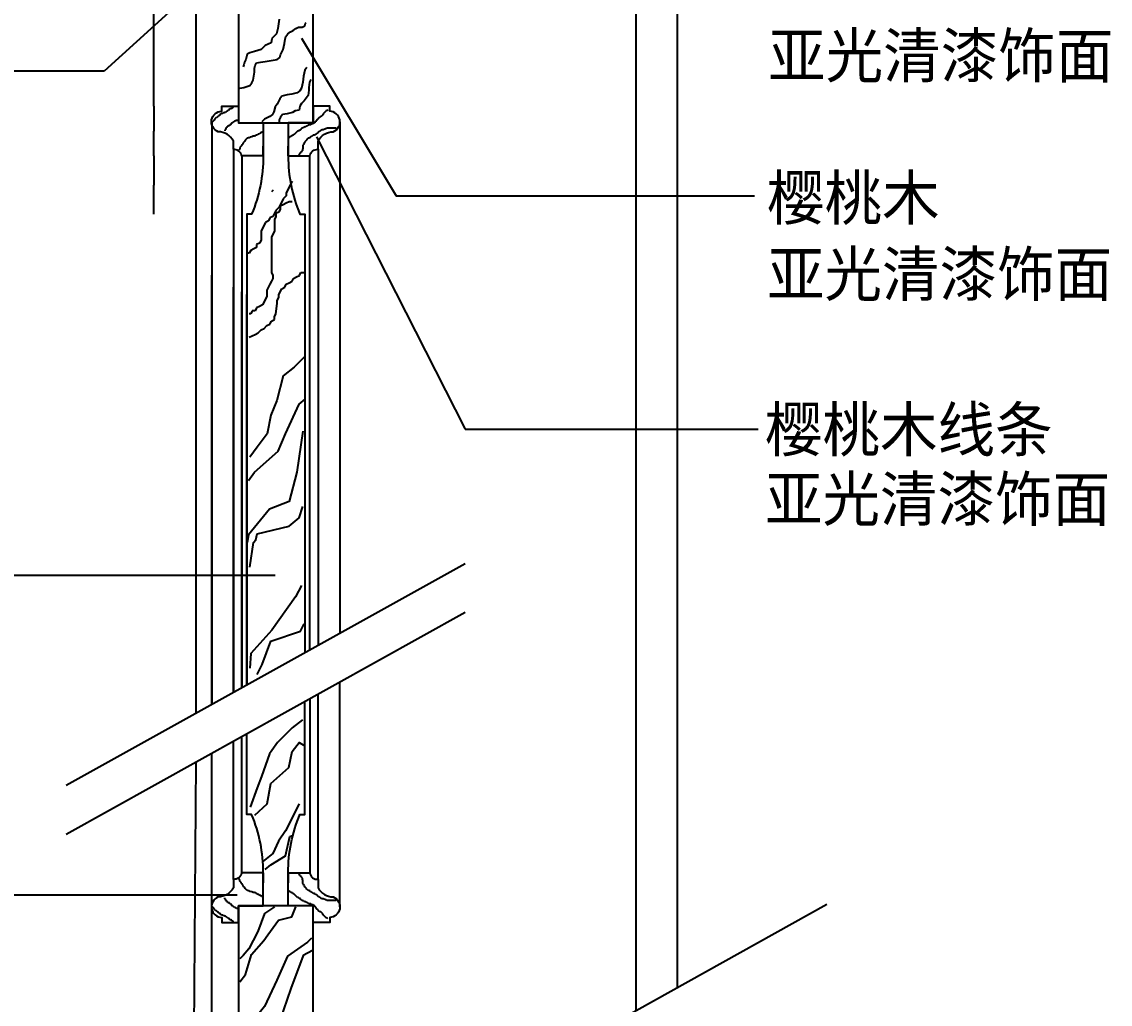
# Model space of a CAD drawing. Header units: metres. Extents: x 139 to 5307, y 329 to 6874.
# Drawn here: x 3831 to 5307, y 4726 to 6058 of the extents above; entities that cross this region are included whole.
import ezdxf

# ---------------------------------------------------------------- set-up
doc = ezdxf.new("R2010")
doc.units = ezdxf.units.M
for name, color, linetype in [('3', 3, 'Continuous'), ('4', 4, 'Continuous'), ('7', 7, 'Continuous'), ('BH', 3, 'Continuous'), ('DIM', 3, 'Continuous'), ('TEXT', 3, 'Continuous')]:
    doc.layers.add(name, color=color, linetype=linetype)
doc.dimstyles.get("Standard").update_dxf_attribs({"dimtxt": 2.5, "dimasz": 2.5, "dimexe": 1.25, "dimexo": 0.625, "dimtad": 1, "dimcen": 2.5, "dimazin": 3, "dimtfac": 1, "dimtmove": 0, "dimatfit": 3})

# ---------------------------------------------------------------- blocks, each defined once
blk = doc.blocks.new('*D29')
for p, q in [((4010.26, 6213.5), (4010.26, 6078.5)), ((4010.01, 6078.5), (4009.76, 6078.5)), ((4010.26, 5943.5), (4010.26, 6078.5)), ((4010.26, 6078.5), (4010.26, 6078.5)), ((4010.51, 6078.5), (4010.76, 6078.5))]:
    blk.add_line(p, q)
at = {"layer": 'Defpoints'}
for p in [(4010.26, 6213.5), (4010.26, 6078.5), (4010.26, 5943.5)]:
    blk.add_point(p, dxfattribs=at)
at = {"layer": 'DIM', "insert": (4010.26, 6079.625), "char_height": 1, "attachment_point": 5}
blk.add_mtext('130', dxfattribs=at)
blk = doc.blocks.new('*D30')
for p, q in [((4010.26, 5943.5), (4010.26, 5909.75)), ((4010.01, 5909.75), (4009.76, 5909.75)), ((4010.26, 5876), (4010.26, 5909.75)), ((4010.26, 5909.75), (4010.26, 5909.75)), ((4010.51, 5909.75), (4010.76, 5909.75))]:
    blk.add_line(p, q)
at = {"layer": 'Defpoints'}
for p in [(4010.26, 5943.5), (4010.26, 5909.75), (4010.26, 5876)]:
    blk.add_point(p, dxfattribs=at)
at = {"layer": 'DIM', "insert": (4010.26, 5910.875), "char_height": 1, "attachment_point": 5}
blk.add_mtext('30', dxfattribs=at)
blk = doc.blocks.new('*D31')
for p, q in [((4010.26, 5876), (4010.26, 5836.62)), ((4010.01, 5836.62), (4009.76, 5836.62)), ((4010.26, 5797.25), (4010.26, 5836.62)), ((4010.26, 5836.62), (4010.26, 5836.62)), ((4010.51, 5836.62), (4010.76, 5836.62))]:
    blk.add_line(p, q)
at = {"layer": 'Defpoints'}
for p in [(4010.26, 5876), (4010.26, 5836.62), (4010.26, 5797.25)]:
    blk.add_point(p, dxfattribs=at)
at = {"layer": 'DIM', "insert": (4010.26, 5837.745), "char_height": 1, "attachment_point": 5}
blk.add_mtext('35', dxfattribs=at)

msp = doc.modelspace()

# ---------------------------------------------------------------- linework, layer by layer
at = {"layer": '3'}
for p, q in [((4101.1, 5933.02), (4099.08, 5931.01)), ((4101.77, 5933.02), (4101.1, 5933.02)), ((4102.44, 5933.7), (4101.77, 5933.02)), ((4103.79, 5933.7), (4102.44, 5933.7)), ((4104.46, 5934.37), (4103.79, 5933.7)), ((4105.81, 5934.37), (4104.46, 5934.37)), ((4107.15, 5935.04), (4105.81, 5935.04)), ((4105.81, 5935.04), (4105.81, 5934.37)), ((4108.5, 5936.39), (4107.15, 5935.04)), ((4109.17, 5936.39), (4108.5, 5936.39)), ((4109.85, 5937.06), (4109.17, 5936.39)), ((4110.52, 5937.73), (4109.85, 5937.06)), ((4111.19, 5937.73), (4110.52, 5937.73)), ((4113.21, 5939.75), (4111.19, 5937.73)), ((4114.56, 5939.75), (4113.21, 5939.75)), ((4115.23, 5940.42), (4114.56, 5939.75)), ((4116.57, 5941.09), (4115.23, 5940.42)), ((4117.92, 5942.44), (4116.57, 5941.09)), ((4118.59, 5942.44), (4117.92, 5942.44)), ((4239.04, 5931.68), (4238.37, 5931.01)), ((4239.71, 5933.02), (4239.04, 5931.68)), ((4243.75, 5937.06), (4239.71, 5933.02)), ((4245.1, 5937.73), (4243.75, 5937.06)), ((4245.77, 5938.4), (4245.1, 5937.73)), ((4091.01, 5923.61), (4089.66, 5922.26)), ((4091.68, 5924.28), (4091.01, 5924.28)), ((4091.01, 5924.28), (4091.01, 5923.61)), ((4092.35, 5924.95), (4091.68, 5924.95)), ((4091.68, 5924.95), (4091.68, 5924.28)), ((4093.02, 5926.3), (4092.35, 5925.63)), ((4092.35, 5925.63), (4092.35, 5924.95)), ((4094.37, 5927.64), (4093.02, 5926.3)), ((4095.04, 5927.64), (4094.37, 5927.64)), ((4097.06, 5929.66), (4095.04, 5927.64)), ((4097.73, 5929.66), (4097.06, 5929.66)), ((4098.41, 5930.33), (4097.73, 5930.33)), ((4097.73, 5930.33), (4097.73, 5929.66)), ((4099.08, 5931.01), (4098.41, 5931.01)), ((4098.41, 5931.01), (4098.41, 5930.33)), ((4111.19, 5916.89), (4110.52, 5916.21)), ((4112.54, 5916.89), (4111.19, 5916.89)), ((4113.21, 5917.56), (4112.54, 5917.56)), ((4112.54, 5917.56), (4112.54, 5916.89)), ((4113.88, 5918.23), (4113.21, 5918.23)), ((4113.21, 5918.23), (4113.21, 5917.56)), ((4115.9, 5920.25), (4113.88, 5918.23)), ((4116.57, 5920.92), (4115.9, 5920.25)), ((4117.25, 5921.59), (4116.57, 5920.92)), ((4117.92, 5921.59), (4117.25, 5921.59)), ((4119.27, 5922.94), (4117.92, 5921.59)), ((4119.94, 5922.94), (4119.27, 5922.94)), ((4120.61, 5923.61), (4119.94, 5922.94)), ((4121.29, 5923.61), (4120.61, 5923.61)), ((4121.96, 5924.28), (4121.29, 5923.61)), ((4123.98, 5924.28), (4121.96, 5924.28)), ((4218.18, 5916.89), (4217.51, 5916.21)), ((4218.85, 5916.89), (4218.18, 5916.89)), ((4219.53, 5917.56), (4218.85, 5916.89)), ((4220.2, 5917.56), (4219.53, 5917.56)), ((4220.87, 5918.23), (4220.2, 5917.56)), ((4222.89, 5918.23), (4220.87, 5918.23)), ((4223.56, 5918.9), (4222.89, 5918.23)), ((4224.24, 5918.9), (4223.56, 5918.9)), ((4224.91, 5919.58), (4224.24, 5918.9)), ((4226.26, 5919.58), (4224.91, 5919.58)), ((4226.93, 5920.25), (4226.26, 5919.58)), ((4227.6, 5920.25), (4226.93, 5920.25)), ((4228.27, 5920.92), (4227.6, 5920.92)), ((4227.6, 5920.92), (4227.6, 5920.25)), ((4228.95, 5922.26), (4228.27, 5921.59)), ((4228.27, 5921.59), (4228.27, 5920.92)), ((4229.62, 5922.26), (4228.95, 5922.26)), ((4230.29, 5923.61), (4229.62, 5922.94)), ((4229.62, 5922.94), (4229.62, 5922.26)), ((4230.97, 5924.28), (4230.29, 5924.28)), ((4230.29, 5924.28), (4230.29, 5923.61)), ((4231.64, 5925.63), (4230.97, 5924.95)), ((4230.97, 5924.95), (4230.97, 5924.28)), ((4232.31, 5925.63), (4231.64, 5925.63)), ((4232.98, 5926.3), (4232.31, 5926.3)), ((4232.31, 5926.3), (4232.31, 5925.63)), ((4234.33, 5928.32), (4232.98, 5926.97)), ((4232.98, 5926.97), (4232.98, 5926.3)), ((4235.68, 5928.99), (4234.33, 5928.32)), ((4236.35, 5928.99), (4235.68, 5928.99)), ((4237.02, 5929.66), (4236.35, 5929.66)), ((4236.35, 5929.66), (4236.35, 5928.99)), ((4237.69, 5930.33), (4237.02, 5929.66)), ((4238.37, 5931.01), (4237.69, 5930.33)), ((4107.15, 5911.51), (4106.48, 5911.51)), ((4106.48, 5911.51), (4106.48, 5910.16)), ((4107.83, 5912.85), (4107.15, 5912.85)), ((4107.15, 5912.85), (4107.15, 5911.51)), ((4108.5, 5914.2), (4107.83, 5913.52)), ((4107.83, 5913.52), (4107.83, 5912.85)), ((4109.17, 5914.87), (4108.5, 5914.87)), ((4108.5, 5914.87), (4108.5, 5914.2)), ((4109.85, 5915.54), (4109.17, 5914.87)), ((4110.52, 5916.21), (4109.85, 5916.21)), ((4109.85, 5916.21), (4109.85, 5915.54)), ((4142.82, 5902.09), (4140.8, 5901.42)), ((4144.84, 5902.77), (4142.82, 5902.09)), ((4146.18, 5902.77), (4144.84, 5902.77)), ((4147.53, 5903.44), (4146.18, 5902.77)), ((4148.2, 5903.44), (4147.53, 5903.44)), ((4149.55, 5904.11), (4148.2, 5904.11)), ((4148.2, 5904.11), (4148.2, 5903.44)), ((4150.22, 5904.78), (4149.55, 5904.11)), ((4151.56, 5905.45), (4150.22, 5904.78)), ((4152.24, 5905.45), (4151.56, 5905.45)), ((4152.91, 5906.13), (4152.24, 5905.45)), ((4154.26, 5906.8), (4152.91, 5906.13)), ((4154.93, 5906.8), (4154.26, 5906.8)), ((4156.28, 5908.14), (4154.93, 5906.8)), ((4157.62, 5908.14), (4156.28, 5908.14)), ((4195.3, 5902.09), (4194.63, 5902.09)), ((4194.63, 5902.09), (4194.63, 5901.42)), ((4195.98, 5902.77), (4195.3, 5902.09)), ((4196.65, 5902.77), (4195.98, 5902.77)), ((4197.99, 5903.44), (4196.65, 5903.44)), ((4196.65, 5903.44), (4196.65, 5902.77)), ((4198.67, 5904.11), (4197.99, 5904.11)), ((4197.99, 5904.11), (4197.99, 5903.44)), ((4199.34, 5904.78), (4198.67, 5904.11)), ((4200.01, 5904.78), (4199.34, 5904.78)), ((4203.38, 5908.14), (4200.01, 5904.78)), ((4204.05, 5908.82), (4203.38, 5908.14)), ((4204.72, 5909.49), (4204.05, 5908.82)), ((4205.4, 5909.49), (4204.72, 5909.49)), ((4206.07, 5910.16), (4205.4, 5909.49)), ((4206.74, 5910.16), (4206.07, 5910.16)), ((4208.09, 5910.83), (4206.74, 5910.16)), ((4208.76, 5911.51), (4208.09, 5910.83)), ((4209.43, 5912.18), (4208.76, 5911.51)), ((4210.78, 5913.52), (4209.43, 5912.18)), ((4211.45, 5913.52), (4210.78, 5913.52)), ((4212.12, 5914.2), (4211.45, 5913.52)), ((4212.8, 5914.2), (4212.12, 5914.2)), ((4213.47, 5914.87), (4212.8, 5914.2)), ((4214.14, 5914.87), (4213.47, 5914.87)), ((4214.82, 5915.54), (4214.14, 5914.87)), ((4216.16, 5915.54), (4214.82, 5915.54)), ((4216.83, 5916.21), (4216.16, 5915.54)), ((4217.51, 5916.21), (4216.83, 5916.21)), ((4222.89, 5902.09), (4222.22, 5901.42)), ((4223.56, 5902.09), (4222.89, 5902.09)), ((4224.24, 5902.77), (4223.56, 5902.09)), ((4224.91, 5902.77), (4224.24, 5902.77)), ((4226.26, 5904.11), (4224.91, 5902.77)), ((4227.6, 5904.11), (4226.26, 5904.11)), ((4228.27, 5904.78), (4227.6, 5904.11)), ((4229.62, 5905.45), (4228.27, 5904.78)), ((4230.29, 5906.13), (4229.62, 5905.45)), ((4230.97, 5906.13), (4230.29, 5906.13)), ((4232.31, 5907.47), (4230.97, 5906.13)), ((4232.98, 5908.14), (4232.31, 5907.47)), ((4233.66, 5908.82), (4232.98, 5908.14)), ((4234.33, 5908.82), (4233.66, 5908.82)), ((4235, 5909.49), (4234.33, 5908.82)), ((4235.68, 5909.49), (4235, 5909.49)), ((4237.02, 5910.83), (4235.68, 5909.49)), ((4238.37, 5911.51), (4237.02, 5910.83)), ((4239.71, 5911.51), (4238.37, 5911.51)), ((4241.73, 5912.18), (4239.71, 5911.51)), ((4242.4, 5912.85), (4241.73, 5912.18)), ((4243.75, 5912.85), (4242.4, 5912.85)), ((4244.42, 5913.52), (4243.75, 5912.85)), ((4257.21, 5913.52), (4244.42, 5913.52)), ((4127.34, 5887.97), (4126.67, 5887.3)), ((4126.67, 5887.3), (4126.67, 5885.28)), ((4128.01, 5888.64), (4127.34, 5887.97)), ((4128.69, 5889.32), (4128.01, 5888.64)), ((4129.36, 5889.99), (4128.69, 5889.99)), ((4128.69, 5889.99), (4128.69, 5889.32)), ((4130.03, 5891.33), (4129.36, 5890.66)), ((4129.36, 5890.66), (4129.36, 5889.99)), ((4130.71, 5892.01), (4130.03, 5892.01)), ((4130.03, 5892.01), (4130.03, 5891.33)), ((4131.38, 5893.35), (4130.71, 5892.68)), ((4130.71, 5892.68), (4130.71, 5892.01)), ((4133.4, 5896.04), (4131.38, 5894.02)), ((4131.38, 5894.02), (4131.38, 5893.35)), ((4134.07, 5897.39), (4133.4, 5896.04)), ((4136.76, 5900.08), (4134.07, 5897.39)), ((4137.43, 5900.08), (4136.76, 5900.08)), ((4138.11, 5900.75), (4137.43, 5900.08)), ((4139.45, 5900.75), (4138.11, 5900.75)), ((4140.8, 5901.42), (4139.45, 5900.75)), ((4193.96, 5901.42), (4193.28, 5900.75)), ((4193.28, 5900.75), (4193.28, 5900.08)), ((4194.63, 5901.42), (4193.96, 5901.42)), ((4212.8, 5891.33), (4212.12, 5890.66)), ((4212.12, 5890.66), (4212.12, 5885.96)), ((4213.47, 5892.68), (4212.8, 5891.33)), ((4214.14, 5893.35), (4213.47, 5892.68)), ((4214.82, 5894.7), (4214.14, 5894.7)), ((4214.14, 5894.7), (4214.14, 5893.35)), ((4215.49, 5896.04), (4214.82, 5895.37)), ((4214.82, 5895.37), (4214.82, 5894.7)), ((4216.83, 5897.39), (4215.49, 5896.04)), ((4217.51, 5898.06), (4216.83, 5898.06)), ((4216.83, 5898.06), (4216.83, 5897.39)), ((4218.18, 5898.73), (4217.51, 5898.73)), ((4217.51, 5898.73), (4217.51, 5898.06)), ((4219.53, 5900.08), (4218.18, 5898.73)), ((4220.2, 5900.08), (4219.53, 5900.08)), ((4221.55, 5900.75), (4220.2, 5900.08)), ((4222.22, 5901.42), (4221.55, 5900.75)), ((4117.96, 5885), (4117.96, 5148.65)), ((4126.67, 5885.28), (4126, 5885.28)), ((4126, 5885.28), (4126, 5883.94)), ((4129.21, 5876), (4129.21, 5154.9)), ((4207.41, 5878.56), (4206.07, 5877.21)), ((4208.09, 5879.23), (4207.41, 5879.23)), ((4207.41, 5879.23), (4207.41, 5878.56)), ((4208.76, 5879.9), (4208.09, 5879.9)), ((4208.09, 5879.9), (4208.09, 5879.23)), ((4209.43, 5881.25), (4208.76, 5880.58)), ((4208.76, 5880.58), (4208.76, 5879.9)), ((4210.11, 5881.25), (4209.43, 5881.25)), ((4211.45, 5883.27), (4210.11, 5881.92)), ((4210.11, 5881.92), (4210.11, 5881.25)), ((4212.12, 5885.96), (4211.45, 5885.28)), ((4211.45, 5885.28), (4211.45, 5883.27)), ((4221.47, 5206.21), (4221.47, 5876)), ((4232.71, 5885), (4232.71, 5212.46)), ((4171.99, 5829.49), (4169.66, 5827.16)), ((4117.96, 5148.65), (4117.96, 5698.12)), ((4129.21, 5154.9), (4129.21, 5691.86)), ((4221.47, 5139.95), (4221.47, 4904.51)), ((4232.71, 4895.51), (4232.71, 5146.2)), ((4117.96, 4895.51), (4117.96, 5082.4)), ((4129.21, 4904.51), (4129.21, 5088.65)), ((4207.41, 4901.95), (4206.07, 4903.3)), ((4207.41, 4901.28), (4207.41, 4901.95)), ((4208.09, 4901.28), (4207.41, 4901.28)), ((4208.09, 4900.61), (4208.09, 4901.28)), ((4208.76, 4900.61), (4208.09, 4900.61)), ((4208.76, 4899.94), (4208.76, 4900.61)), ((4209.43, 4899.26), (4208.76, 4899.94)), ((4210.11, 4899.26), (4209.43, 4899.26)), ((4210.11, 4898.59), (4210.11, 4899.26)), ((4211.45, 4897.25), (4210.11, 4898.59)), ((4126, 4895.23), (4126, 4896.57)), ((4126.67, 4895.23), (4126, 4895.23)), ((4126.67, 4893.21), (4126.67, 4895.23)), ((4127.34, 4892.54), (4126.67, 4893.21)), ((4128.01, 4891.87), (4127.34, 4892.54)), ((4128.69, 4891.2), (4128.01, 4891.87)), ((4128.69, 4890.52), (4128.69, 4891.2)), ((4129.36, 4890.52), (4128.69, 4890.52)), ((4129.36, 4889.85), (4129.36, 4890.52)), ((4130.03, 4889.18), (4129.36, 4889.85)), ((4130.03, 4888.51), (4130.03, 4889.18)), ((4130.71, 4888.51), (4130.03, 4888.51)), ((4130.71, 4887.83), (4130.71, 4888.51)), ((4131.38, 4887.16), (4130.71, 4887.83)), ((4131.38, 4886.49), (4131.38, 4887.16)), ((4133.4, 4884.47), (4131.38, 4886.49)), ((4134.07, 4883.13), (4133.4, 4884.47)), ((4211.45, 4895.23), (4211.45, 4897.25)), ((4212.12, 4894.56), (4211.45, 4895.23)), ((4212.12, 4889.85), (4212.12, 4894.56)), ((4212.8, 4889.18), (4212.12, 4889.85)), ((4213.47, 4887.83), (4212.8, 4889.18)), ((4214.14, 4887.16), (4213.47, 4887.83)), ((4214.14, 4885.82), (4214.14, 4887.16)), ((4214.82, 4885.82), (4214.14, 4885.82)), ((4214.82, 4885.14), (4214.82, 4885.82)), ((4215.49, 4884.47), (4214.82, 4885.14)), ((4216.83, 4883.13), (4215.49, 4884.47)), ((4106.48, 4869.01), (4106.48, 4870.35)), ((4107.15, 4869.01), (4106.48, 4869.01)), ((4107.15, 4867.66), (4107.15, 4869.01)), ((4136.76, 4880.44), (4134.07, 4883.13)), ((4137.43, 4880.44), (4136.76, 4880.44)), ((4138.11, 4879.76), (4137.43, 4880.44)), ((4139.45, 4879.76), (4138.11, 4879.76)), ((4140.8, 4879.09), (4139.45, 4879.76)), ((4142.82, 4878.42), (4140.8, 4879.09)), ((4144.84, 4877.75), (4142.82, 4878.42)), ((4146.18, 4877.75), (4144.84, 4877.75)), ((4147.53, 4877.07), (4146.18, 4877.75)), ((4148.2, 4877.07), (4147.53, 4877.07)), ((4148.2, 4876.4), (4148.2, 4877.07)), ((4149.55, 4876.4), (4148.2, 4876.4)), ((4150.22, 4875.73), (4149.55, 4876.4)), ((4151.56, 4875.06), (4150.22, 4875.73)), ((4152.24, 4875.06), (4151.56, 4875.06)), ((4152.91, 4874.39), (4152.24, 4875.06)), ((4154.26, 4873.71), (4152.91, 4874.39)), ((4154.93, 4873.71), (4154.26, 4873.71)), ((4156.28, 4872.37), (4154.93, 4873.71)), ((4157.62, 4872.37), (4156.28, 4872.37)), ((4193.28, 4879.76), (4193.28, 4880.44)), ((4193.96, 4879.09), (4193.28, 4879.76)), ((4194.63, 4879.09), (4193.96, 4879.09)), ((4194.63, 4878.42), (4194.63, 4879.09)), ((4195.3, 4878.42), (4194.63, 4878.42)), ((4195.98, 4877.75), (4195.3, 4878.42)), ((4196.65, 4877.75), (4195.98, 4877.75)), ((4196.65, 4877.07), (4196.65, 4877.75)), ((4197.99, 4877.07), (4196.65, 4877.07)), ((4197.99, 4876.4), (4197.99, 4877.07)), ((4198.67, 4876.4), (4197.99, 4876.4)), ((4199.34, 4875.73), (4198.67, 4876.4)), ((4200.01, 4875.73), (4199.34, 4875.73)), ((4203.38, 4872.37), (4200.01, 4875.73)), ((4204.05, 4871.7), (4203.38, 4872.37)), ((4204.72, 4871.02), (4204.05, 4871.7)), ((4205.4, 4871.02), (4204.72, 4871.02)), ((4206.07, 4870.35), (4205.4, 4871.02)), ((4206.74, 4870.35), (4206.07, 4870.35)), ((4208.09, 4869.68), (4206.74, 4870.35)), ((4208.76, 4869.01), (4208.09, 4869.68)), ((4209.43, 4868.33), (4208.76, 4869.01)), ((4216.83, 4882.45), (4216.83, 4883.13)), ((4217.51, 4882.45), (4216.83, 4882.45)), ((4217.51, 4881.78), (4217.51, 4882.45)), ((4218.18, 4881.78), (4217.51, 4881.78)), ((4219.53, 4880.44), (4218.18, 4881.78)), ((4220.2, 4880.44), (4219.53, 4880.44)), ((4221.55, 4879.76), (4220.2, 4880.44)), ((4222.22, 4879.09), (4221.55, 4879.76)), ((4222.89, 4878.42), (4222.22, 4879.09)), ((4223.56, 4878.42), (4222.89, 4878.42)), ((4224.24, 4877.75), (4223.56, 4878.42)), ((4224.91, 4877.75), (4224.24, 4877.75)), ((4226.26, 4876.4), (4224.91, 4877.75)), ((4227.6, 4876.4), (4226.26, 4876.4)), ((4228.27, 4875.73), (4227.6, 4876.4)), ((4229.62, 4875.06), (4228.27, 4875.73)), ((4230.29, 4874.39), (4229.62, 4875.06)), ((4230.97, 4874.39), (4230.29, 4874.39)), ((4232.31, 4873.04), (4230.97, 4874.39)), ((4232.98, 4872.37), (4232.31, 4873.04)), ((4233.66, 4871.7), (4232.98, 4872.37)), ((4234.33, 4871.7), (4233.66, 4871.7)), ((4235, 4871.02), (4234.33, 4871.7)), ((4235.68, 4871.02), (4235, 4871.02)), ((4237.02, 4869.68), (4235.68, 4871.02)), ((4238.37, 4869.01), (4237.02, 4869.68)), ((4239.71, 4869.01), (4238.37, 4869.01)), ((4241.73, 4868.33), (4239.71, 4869.01)), ((4091.01, 4856.9), (4089.66, 4858.25)), ((4091.01, 4856.23), (4091.01, 4856.9)), ((4091.68, 4856.23), (4091.01, 4856.23)), ((4091.68, 4855.56), (4091.68, 4856.23)), ((4092.35, 4855.56), (4091.68, 4855.56)), ((4092.35, 4854.89), (4092.35, 4855.56)), ((4093.02, 4854.21), (4092.35, 4854.89)), ((4107.83, 4867.66), (4107.15, 4867.66)), ((4107.83, 4866.99), (4107.83, 4867.66)), ((4108.5, 4866.32), (4107.83, 4866.99)), ((4108.5, 4865.64), (4108.5, 4866.32)), ((4109.17, 4865.64), (4108.5, 4865.64)), ((4109.85, 4864.97), (4109.17, 4865.64)), ((4109.85, 4864.3), (4109.85, 4864.97)), ((4110.52, 4864.3), (4109.85, 4864.3)), ((4111.19, 4863.63), (4110.52, 4864.3)), ((4112.54, 4863.63), (4111.19, 4863.63)), ((4112.54, 4862.95), (4112.54, 4863.63)), ((4113.21, 4862.95), (4112.54, 4862.95)), ((4113.21, 4862.28), (4113.21, 4862.95)), ((4113.88, 4862.28), (4113.21, 4862.28)), ((4115.9, 4860.27), (4113.88, 4862.28)), ((4116.57, 4859.59), (4115.9, 4860.27)), ((4117.25, 4858.92), (4116.57, 4859.59)), ((4117.92, 4858.92), (4117.25, 4858.92)), ((4119.27, 4857.58), (4117.92, 4858.92)), ((4119.94, 4857.58), (4119.27, 4857.58)), ((4120.61, 4856.9), (4119.94, 4857.58)), ((4121.29, 4856.9), (4120.61, 4856.9)), ((4121.96, 4856.23), (4121.29, 4856.9)), ((4123.98, 4856.23), (4121.96, 4856.23)), ((4210.78, 4866.99), (4209.43, 4868.33)), ((4211.45, 4866.99), (4210.78, 4866.99)), ((4212.12, 4866.32), (4211.45, 4866.99)), ((4212.8, 4866.32), (4212.12, 4866.32)), ((4213.47, 4865.64), (4212.8, 4866.32)), ((4214.14, 4865.64), (4213.47, 4865.64)), ((4214.82, 4864.97), (4214.14, 4865.64)), ((4216.16, 4864.97), (4214.82, 4864.97)), ((4216.83, 4864.3), (4216.16, 4864.97)), ((4217.51, 4864.3), (4216.83, 4864.3)), ((4218.18, 4863.63), (4217.51, 4864.3)), ((4218.85, 4863.63), (4218.18, 4863.63)), ((4219.53, 4862.95), (4218.85, 4863.63)), ((4220.2, 4862.95), (4219.53, 4862.95)), ((4220.87, 4862.28), (4220.2, 4862.95)), ((4222.89, 4862.28), (4220.87, 4862.28)), ((4223.56, 4861.61), (4222.89, 4862.28)), ((4224.24, 4861.61), (4223.56, 4861.61)), ((4224.91, 4860.94), (4224.24, 4861.61)), ((4226.26, 4860.94), (4224.91, 4860.94)), ((4226.93, 4860.27), (4226.26, 4860.94)), ((4227.6, 4860.27), (4226.93, 4860.27)), ((4227.6, 4859.59), (4227.6, 4860.27)), ((4228.27, 4859.59), (4227.6, 4859.59)), ((4228.27, 4858.92), (4228.27, 4859.59)), ((4228.95, 4858.25), (4228.27, 4858.92)), ((4229.62, 4858.25), (4228.95, 4858.25)), ((4229.62, 4857.58), (4229.62, 4858.25)), ((4230.29, 4856.9), (4229.62, 4857.58)), ((4230.29, 4856.23), (4230.29, 4856.9)), ((4230.97, 4856.23), (4230.29, 4856.23)), ((4230.97, 4855.56), (4230.97, 4856.23)), ((4231.64, 4854.89), (4230.97, 4855.56)), ((4232.31, 4854.89), (4231.64, 4854.89)), ((4232.31, 4854.21), (4232.31, 4854.89)), ((4242.4, 4867.66), (4241.73, 4868.33)), ((4243.75, 4867.66), (4242.4, 4867.66)), ((4244.42, 4866.99), (4243.75, 4867.66)), ((4257.21, 4866.99), (4244.42, 4866.99)), ((4094.37, 4852.87), (4093.02, 4854.21)), ((4095.04, 4852.87), (4094.37, 4852.87)), ((4097.06, 4850.85), (4095.04, 4852.87)), ((4097.73, 4850.85), (4097.06, 4850.85)), ((4097.73, 4850.18), (4097.73, 4850.85)), ((4098.41, 4850.18), (4097.73, 4850.18)), ((4098.41, 4849.51), (4098.41, 4850.18)), ((4099.08, 4849.51), (4098.41, 4849.51)), ((4101.1, 4847.49), (4099.08, 4849.51)), ((4101.77, 4847.49), (4101.1, 4847.49)), ((4102.44, 4846.82), (4101.77, 4847.49)), ((4103.79, 4846.82), (4102.44, 4846.82)), ((4104.46, 4846.14), (4103.79, 4846.82)), ((4105.81, 4846.14), (4104.46, 4846.14)), ((4105.81, 4845.47), (4105.81, 4846.14)), ((4107.15, 4845.47), (4105.81, 4845.47)), ((4108.5, 4844.13), (4107.15, 4845.47)), ((4109.17, 4844.13), (4108.5, 4844.13)), ((4109.85, 4843.46), (4109.17, 4844.13)), ((4110.52, 4842.78), (4109.85, 4843.46)), ((4111.19, 4842.78), (4110.52, 4842.78)), ((4113.21, 4840.77), (4111.19, 4842.78)), ((4114.56, 4840.77), (4113.21, 4840.77)), ((4115.23, 4840.09), (4114.56, 4840.77)), ((4116.57, 4839.42), (4115.23, 4840.09)), ((4232.98, 4854.21), (4232.31, 4854.21)), ((4232.98, 4853.54), (4232.98, 4854.21)), ((4234.33, 4852.2), (4232.98, 4853.54)), ((4235.68, 4851.52), (4234.33, 4852.2)), ((4236.35, 4851.52), (4235.68, 4851.52)), ((4236.35, 4850.85), (4236.35, 4851.52)), ((4237.02, 4850.85), (4236.35, 4850.85)), ((4237.69, 4850.18), (4237.02, 4850.85)), ((4238.37, 4849.51), (4237.69, 4850.18)), ((4239.04, 4848.83), (4238.37, 4849.51)), ((4239.71, 4847.49), (4239.04, 4848.83)), ((4243.75, 4843.46), (4239.71, 4847.49)), ((4245.1, 4842.78), (4243.75, 4843.46)), ((4245.77, 4842.11), (4245.1, 4842.78)), ((4117.92, 4838.08), (4116.57, 4839.42)), ((4118.59, 4838.08), (4117.92, 4838.08))]:
    msp.add_line(p, q, dxfattribs=at)
at = {"layer": '4'}
for points in [[(4124.71, 6213.5), (4124.71, 5921), (4225.96, 5921), (4225.96, 6213.5)], [(4124.71, 4859.51), (4124.71, 4567.01), (4225.96, 4567.01), (4225.96, 4859.51)]]:
    msp.add_lwpolyline(points, close=True, dxfattribs=at)
for points in [[(4158.46, 5889.5), (4158.46, 5889.5), (4158.46, 5876), (4158.46, 5889.5), (4158.46, 5876), (4129.21, 5876, 0.39), (4117.96, 5885), (4117.96, 5896.25, 0.27), (4097.31, 5908.87, -0.81), (4102.21, 5936.75), (4102.21, 5943.5), (4124.71, 5943.5), (4124.71, 5921), (4158.46, 5921)], [(4192.21, 5889.5), (4192.21, 5889.5), (4192.21, 5876), (4192.21, 5889.5), (4192.21, 5876), (4221.47, 5876, -0.39), (4232.71, 5885), (4232.71, 5896.25, -0.27), (4253.37, 5908.87, 0.81), (4248.46, 5936.75), (4248.46, 5943.5), (4225.96, 5943.5), (4225.96, 5921), (4192.21, 5921)], [(4158.46, 4891.01), (4158.46, 4891.01), (4158.46, 4904.51), (4158.46, 4891.01), (4158.46, 4904.51), (4129.21, 4904.51, -0.39), (4117.96, 4895.51), (4117.96, 4884.26, -0.27), (4097.31, 4871.65, 0.81), (4102.21, 4843.76), (4102.21, 4837.01), (4124.71, 4837.01), (4124.71, 4859.51), (4158.46, 4859.51)], [(4192.21, 4891.01), (4192.21, 4891.01), (4192.21, 4904.51), (4192.21, 4891.01), (4192.21, 4904.51), (4221.47, 4904.51, 0.39), (4232.71, 4895.51), (4232.71, 4884.26, 0.27), (4253.37, 4871.65, -0.81), (4248.46, 4843.76), (4248.46, 4837.01), (4225.96, 4837.01), (4225.96, 4859.51), (4192.21, 4859.51)]]:
    msp.add_lwpolyline(points, format="xyb", close=True, dxfattribs=at)
at = {"layer": '7'}
for p, q in [((4719.91, 4748.66), (4719.91, 6384.52)), ((4067.41, 5120.54), (4067.41, 6359.75)), ((4663.66, 6211.25), (4663.66, 4717.38)), ((4088.78, 5922.28), (4088.78, 5132.42)), ((4262.4, 5922.28), (4262.4, 5228.96)), ((4088.78, 5132.42), (4088.78, 5714.35)), ((4262.4, 4858.23), (4262.4, 5162.71)), ((4088.78, 4397.71), (4088.78, 5066.17)), ((4062.71, 4383.22), (4067.41, 5054.29))]:
    msp.add_line(p, q, dxfattribs=at)
for points in [[(4158.46, 5876, -0.1), (4142.71, 5797.25), (4135.96, 5797.25), (4135.96, 5158.66)], [(4192.21, 5876, 0.1), (4207.96, 5797.25), (4214.71, 5797.25), (4214.71, 5202.45)], [(4192.21, 4904.51, -0.1), (4207.96, 4983.26), (4214.71, 4983.26), (4214.71, 5136.2)], [(4158.46, 4904.51, 0.1), (4142.71, 4983.26), (4135.96, 4983.26), (4135.96, 5092.41)]]:
    msp.add_lwpolyline(points, format="xyb", dxfattribs=at)
msp.add_lwpolyline([(4135.96, 5158.66), (4135.96, 5688.11)], dxfattribs=at)
at = {"layer": 'BH'}
for p, q in [((4178.99, 6055.18), (4178.09, 6048.89)), ((4179.89, 6061.48), (4178.99, 6055.18)), ((4202.39, 6048.89), (4205.99, 6050.69)), ((4205.99, 6050.69), (4211.4, 6050.69)), ((4211.4, 6050.69), (4215, 6052.49)), ((4215, 6052.49), (4215.9, 6056.08)), ((4215.9, 6056.08), (4216.8, 6056.98)), ((4169.99, 6035.4), (4169.09, 6029.11)), ((4176.29, 6041.7), (4169.99, 6035.4)), ((4178.09, 6048.89), (4176.29, 6041.7)), ((4187.99, 6034.5), (4188.89, 6038.1)), ((4188.89, 6038.1), (4191.59, 6041.7)), ((4191.59, 6041.7), (4195.19, 6044.39)), ((4195.19, 6044.39), (4198.79, 6046.19)), ((4198.79, 6046.19), (4202.39, 6048.89)), ((4155.58, 6020.11), (4146.58, 6017.42)), ((4160.99, 6025.51), (4155.58, 6020.11)), ((4169.09, 6029.11), (4160.99, 6025.51)), ((4183.49, 6016.52), (4185.29, 6020.11)), ((4185.29, 6020.11), (4187.09, 6028.21)), ((4187.09, 6028.21), (4187.99, 6034.5)), ((4134.88, 6006.63), (4133.08, 6003.03)), ((4136.68, 6013.82), (4134.88, 6006.63)), ((4140.28, 6015.62), (4136.68, 6013.82)), ((4146.58, 6017.42), (4140.28, 6015.62)), ((4166.39, 6004.83), (4171.79, 6005.73)), ((4171.79, 6005.73), (4177.19, 6006.63)), ((4177.19, 6006.63), (4180.79, 6009.32)), ((4180.79, 6009.32), (4181.69, 6012.92)), ((4181.69, 6012.92), (4183.49, 6016.52)), ((4132.18, 5999.43), (4131.28, 5996.73)), ((4133.08, 6003.03), (4132.18, 5999.43)), ((4146.58, 5994.94), (4147.48, 5998.53)), ((4146.58, 5989.54), (4146.58, 5994.94)), ((4147.48, 5998.53), (4149.28, 6002.13)), ((4149.28, 6002.13), (4154.68, 6003.03)), ((4154.68, 6003.03), (4160.99, 6003.93)), ((4160.99, 6003.93), (4166.39, 6004.83)), ((4215, 5992.24), (4213.2, 5984.15)), ((4217.7, 5995.84), (4215, 5992.24)), ((4142.98, 5975.15), (4144.78, 5978.75)), ((4144.78, 5978.75), (4145.68, 5984.15)), ((4145.68, 5984.15), (4146.58, 5989.54)), ((4212.3, 5976.05), (4210.5, 5967.96)), ((4213.2, 5984.15), (4212.3, 5976.05)), ((4221.3, 5976.05), (4220.4, 5968.86)), ((4223.1, 5979.65), (4221.3, 5976.05)), ((4126.78, 5967.96), (4132.18, 5968.86)), ((4132.18, 5968.86), (4140.28, 5971.56)), ((4140.28, 5971.56), (4142.98, 5975.15)), ((4204.19, 5961.67), (4196.99, 5959.87)), ((4207.8, 5964.36), (4204.19, 5961.67)), ((4210.5, 5967.96), (4207.8, 5964.36)), ((4220.4, 5965.26), (4219.5, 5958.07)), ((4220.4, 5968.86), (4220.4, 5965.26)), ((4177.19, 5946.38), (4174.49, 5942.78)), ((4180.79, 5953.57), (4177.19, 5946.38)), ((4183.49, 5957.17), (4180.79, 5953.57)), ((4190.69, 5958.97), (4183.49, 5957.17)), ((4196.99, 5959.87), (4190.69, 5958.97)), ((4210.5, 5947.28), (4207.8, 5943.68)), ((4214.1, 5950.87), (4210.5, 5947.28)), ((4219.5, 5958.07), (4214.1, 5950.87)), ((4170.89, 5931.99), (4167.29, 5929.29)), ((4172.69, 5935.59), (4170.89, 5931.99)), ((4174.49, 5942.78), (4172.69, 5935.59)), ((4184.39, 5931.99), (4181.69, 5928.39)), ((4190.69, 5932.89), (4184.39, 5931.99)), ((4197.89, 5934.69), (4190.69, 5932.89)), ((4201.49, 5937.39), (4197.89, 5934.69)), ((4206.9, 5938.29), (4201.49, 5937.39)), ((4207.8, 5943.68), (4206.9, 5938.29)), ((4160.08, 5925.7), (4156.48, 5922.1)), ((4163.69, 5927.49), (4160.08, 5925.7)), ((4167.29, 5929.29), (4163.69, 5927.49)), ((4181.69, 5928.39), (4179.89, 5924.8)), ((4179.89, 5924.8), (4179.89, 5922.1)), ((4193.47, 5833.91), (4189.47, 5825.93)), ((4195.47, 5837.91), (4193.47, 5833.91)), ((4197.47, 5841.9), (4195.47, 5837.91)), ((4183.48, 5813.94), (4179.48, 5805.95)), ((4185.48, 5817.94), (4183.48, 5813.94)), ((4189.47, 5821.93), (4185.48, 5817.94)), ((4189.47, 5825.93), (4189.47, 5821.93)), ((4193.47, 5813.94), (4189.47, 5811.95)), ((4197.47, 5813.94), (4193.47, 5813.94)), ((4175.48, 5801.96), (4173.48, 5797.97)), ((4179.48, 5805.95), (4175.48, 5801.96)), ((4179.48, 5799.96), (4175.48, 5797.97)), ((4181.48, 5803.96), (4179.48, 5799.96)), ((4185.48, 5809.95), (4181.48, 5807.95)), ((4181.48, 5807.95), (4181.48, 5803.96)), ((4189.47, 5811.95), (4185.48, 5809.95)), ((4161.48, 5785.98), (4157.49, 5777.99)), ((4165.48, 5787.98), (4161.48, 5785.98)), ((4167.48, 5791.97), (4165.48, 5787.98)), ((4171.48, 5793.97), (4167.48, 5791.97)), ((4173.48, 5797.97), (4171.48, 5793.97)), ((4175.48, 5793.97), (4173.48, 5789.98)), ((4173.48, 5789.98), (4173.48, 5774)), ((4175.48, 5797.97), (4175.48, 5793.97)), ((4157.49, 5777.99), (4155.49, 5774)), ((4155.49, 5774), (4155.49, 5762.02)), ((4171.48, 5770.01), (4169.48, 5766.01)), ((4173.48, 5774), (4171.48, 5770.01)), ((4153.49, 5758.02), (4149.49, 5756.03)), ((4149.49, 5756.03), (4149.49, 5752.03)), ((4155.49, 5762.02), (4153.49, 5758.02)), ((4169.48, 5766.01), (4169.48, 5718.08)), ((4139.49, 5744.04), (4137.49, 5744.04)), ((4141.49, 5748.04), (4139.49, 5744.04)), ((4145.49, 5750.04), (4141.49, 5748.04)), ((4149.49, 5752.03), (4145.49, 5750.04)), ((4169.48, 5718.08), (4171.48, 5714.09)), ((4171.48, 5710.09), (4169.48, 5706.1)), ((4171.48, 5714.09), (4171.48, 5710.09)), ((4197.47, 5706.1), (4199.47, 5710.09)), ((4199.47, 5710.09), (4203.47, 5712.09)), ((4203.47, 5712.09), (4207.47, 5714.09)), ((4207.47, 5714.09), (4209.47, 5718.08)), ((4209.47, 5718.08), (4213.47, 5718.08)), ((4167.48, 5702.1), (4163.48, 5694.12)), ((4169.48, 5706.1), (4167.48, 5702.1)), ((4179.48, 5688.12), (4183.48, 5696.11)), ((4183.48, 5696.11), (4187.48, 5698.11)), ((4187.48, 5698.11), (4189.47, 5702.1)), ((4189.47, 5702.1), (4193.47, 5704.1)), ((4193.47, 5704.1), (4197.47, 5706.1)), ((4161.48, 5682.13), (4157.49, 5674.15)), ((4163.48, 5686.13), (4161.48, 5682.13)), ((4163.48, 5694.12), (4163.48, 5686.13)), ((4177.48, 5680.14), (4179.48, 5684.13)), ((4179.48, 5684.13), (4179.48, 5688.12)), ((4143.49, 5666.16), (4141.49, 5662.16)), ((4147.49, 5666.16), (4143.49, 5666.16)), ((4149.49, 5670.15), (4147.49, 5666.16)), ((4153.49, 5672.15), (4149.49, 5670.15)), ((4157.49, 5674.15), (4153.49, 5672.15)), ((4175.48, 5662.16), (4177.48, 5676.14)), ((4177.48, 5676.14), (4177.48, 5680.14)), ((4141.49, 5662.16), (4139.49, 5662.16)), ((4167.48, 5648.18), (4169.48, 5652.18)), ((4169.48, 5652.18), (4173.48, 5654.17)), ((4173.48, 5658.17), (4175.48, 5662.16)), ((4173.48, 5654.17), (4173.48, 5658.17)), ((4151.49, 5636.2), (4155.49, 5640.19)), ((4155.49, 5640.19), (4159.49, 5642.19)), ((4159.49, 5642.19), (4163.48, 5646.19)), ((4163.48, 5646.19), (4167.48, 5648.18)), ((4139.49, 5630.21), (4147.49, 5634.2)), ((4147.49, 5634.2), (4151.49, 5636.2)), ((4431.97, 5323.25), (3891.39, 5022.66)), ((4431.97, 5257), (3891.39, 4956.41)), ((4922.51, 4861.32), (3854.31, 4267.34))]:
    msp.add_line(p, q, dxfattribs=at)
for points in [[(4213.78, 5603.24), (4200.38, 5589.85), (4185.3, 5578.14), (4176.93, 5544.68), (4168.55, 5524.6), (4163.53, 5499.5), (4150.13, 5481.1), (4140.08, 5467.71)], [(4138.4, 5435.92), (4146.78, 5447.63), (4178.6, 5476.08), (4188.65, 5499.5), (4207.08, 5539.66), (4215.45, 5546.35)], [(4212.1, 5502.85), (4203.73, 5447.63), (4193.68, 5407.48), (4166.88, 5397.44), (4138.4, 5362.3), (4136.73, 5352.26)], [(4140.08, 5318.8), (4145.1, 5352.26), (4148.45, 5355.61), (4150.13, 5363.98), (4193.68, 5374.01), (4207.08, 5385.73), (4212.1, 5400.78)], [(4210.43, 5293.7), (4202.05, 5278.64), (4170.23, 5233.47), (4141.75, 5201.68), (4140.08, 5181.6)], [(4150.13, 5173.23), (4156.83, 5186.62), (4168.55, 5218.41), (4208.75, 5231.8), (4213.78, 5241.83)], [(4211.56, 5111.6), (4197.73, 5100.86), (4177.75, 5080.91), (4170.07, 5070.16), (4166.99, 5065.56), (4156.24, 5034.86), (4150.09, 5019.51), (4140.87, 4993.42)], [(4147.02, 4982.67), (4163.92, 4998.02), (4168.53, 5025.65), (4193.12, 5047.14), (4197.73, 5068.63), (4206.95, 5080.91), (4214.63, 5076.3)], [(4206.95, 4998.02), (4188.51, 4961.18), (4179.29, 4947.37), (4171.6, 4930.48), (4157.77, 4919.74)], [(4160.85, 4908.99), (4168.53, 4915.13), (4188.51, 4927.41), (4194.65, 4953.51), (4198.81, 4955.58)], [(4173.64, 4858.2), (4160.24, 4849.28), (4155.78, 4837.01), (4151.31, 4824.75), (4144.62, 4812.48), (4139.03, 4801.33), (4131.22, 4792.41), (4126.76, 4787.95)], [(4126.76, 4756.73), (4134.57, 4766.76), (4142.38, 4793.52), (4159.13, 4812.48), (4164.71, 4820.29), (4179.22, 4840.36), (4197.08, 4844.82), (4202.66, 4858.2)], [(4223.87, 4815.83), (4218.29, 4810.25), (4191.5, 4791.29), (4176.99, 4758.96), (4160.24, 4723.27), (4142.38, 4700.97), (4133.45, 4684.25), (4126.76, 4679.78)], [(4224.99, 4799.1), (4212.71, 4792.41), (4195.97, 4747.81), (4175.87, 4689.82), (4151.31, 4666.4), (4141.27, 4651.91), (4127.87, 4636.3)]]:
    msp.add_lwpolyline(points, dxfattribs=at)

# ---------------------------------------------------------------- texts
at = {"layer": 'TEXT'}
for s, p in [('亚光清漆饰面', (4842.83, 5982.09)), ('樱桃木', (4841.24, 5789.21)), ('亚光清漆饰面', (4841.24, 5685.93)), ('樱桃木线条', (4838.46, 5475.28)), ('亚光清漆饰面', (4838.46, 5381.14))]:
    msp.add_text(s, height=60, dxfattribs=at).set_placement(p)

# ---------------------------------------------------------------- dimensions: what is measured, and where the dimension line sits
at = {"layer": 'DIM'}
for base, p1, p2, text, picture, middle in [((4010.26, 6078.5), (4010.26, 6213.5), (4010.26, 5943.5), '130', '*D29', (4010.26, 6079.625)), ((4010.26, 5909.75), (4010.26, 5943.5), (4010.26, 5876), '30', '*D30', (4010.26, 5910.875)), ((4010.26, 5836.62), (4010.26, 5876), (4010.26, 5797.25), '35', '*D31', (4010.26, 5837.745))]:
    dim = msp.add_linear_dim(base=base, p1=p1, p2=p2, text=text, dimstyle='Standard', dxfattribs=at)
    dim.commit()
    dim.dimension.update_dxf_attribs({"geometry": picture, "text_midpoint": middle})

# ---------------------------------------------------------------- leaders
at = {"layer": 'TEXT'}
for points in [[(4204.6, 6229.23), (3942.98, 5990.98), (3417.26, 5990.98)], [(4210.21, 6035.47), (4338.46, 5821.86), (4824.48, 5821.86)], [(4230.74, 5902.02), (4431.97, 5505.5), (4829.42, 5505.5)], [(4174.66, 5307.24), (3560.9, 5307.24)], [(4122.97, 4874.09), (3560.9, 4874.09)]]:
    msp.add_leader(points, dimstyle='Standard', dxfattribs=at)

doc.saveas('drawing.dxf')
